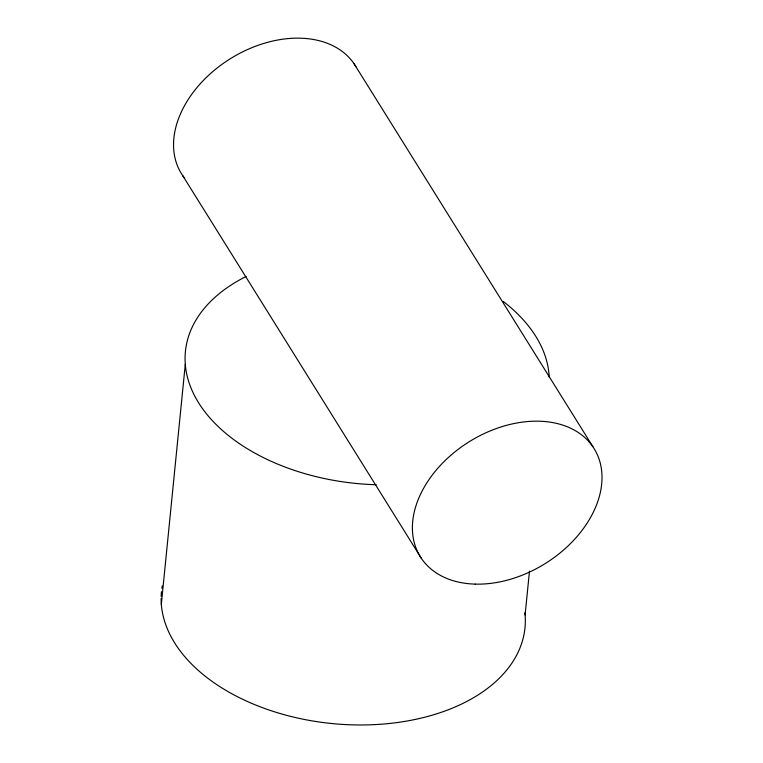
<?xml version="1.0" encoding="UTF-8"?>
<svg xmlns="http://www.w3.org/2000/svg" width="763" height="763" viewBox="0 0 763 763"><rect width="100%" height="100%" fill="white"/><g stroke="black" fill="none" stroke-linecap="round" stroke-linejoin="round"><path stroke-width="1.14" d="M161.327 604.353L185.295 364.247M525.106 614.93L529.474 571.172M354.08 63.768L592.937 446.765M182.624 175.5L421.481 558.497M524.906 612.718A182.662 114.46 5.7 0 1 349.454 724.755A182.662 114.46 5.7 0 1 161.107 598.602M161.146 596.284A182.662 114.46 5.7 0 1 161.441 591.668M161.861 588.216A182.662 114.46 5.7 0 1 162.233 585.927M376.216 484.743A182.662 114.46 5.7 0 1 198.638 402.845A182.662 114.46 5.7 0 1 246.096 276.473M503.208 301.423A182.662 114.46 5.7 0 1 549.217 377.122M184.703 178.323A102.347 71.808 -31.9 0 1 227.899 60.267A102.347 71.808 -31.9 0 1 355.949 66.734M475.187 584.115A102.347 71.808 -31.9 0 0 600.481 464.038A102.347 71.808 -31.9 0 0 445.954 459.746A102.347 71.808 -31.9 0 0 475.187 584.115"/></g></svg>
